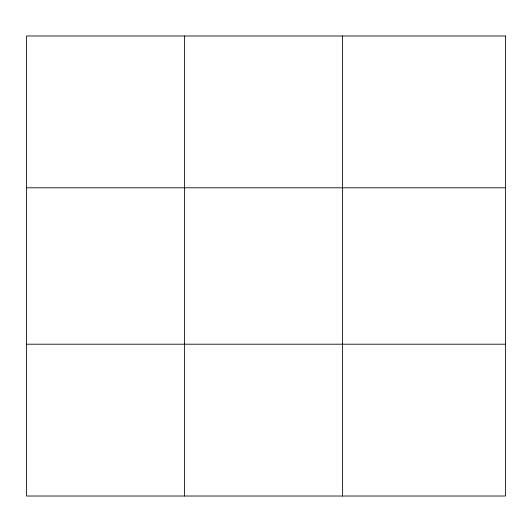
<?xml version="1.0" encoding="UTF-8"?>
<svg xmlns="http://www.w3.org/2000/svg" width="532" height="532" viewBox="0 0 532 532"><rect width="100%" height="100%" fill="white"/><g stroke="black" fill="none" stroke-linecap="round" stroke-linejoin="round"><path stroke-width="0.8" d="M184.604 35.983L184.604 496.017M342.608 35.983L342.608 496.017M26.6 187.796L505.4 187.796M26.6 344.204L505.4 344.204M505.4 35.983L505.4 496.017L26.6 496.017L26.6 35.983L505.4 35.983"/></g></svg>
